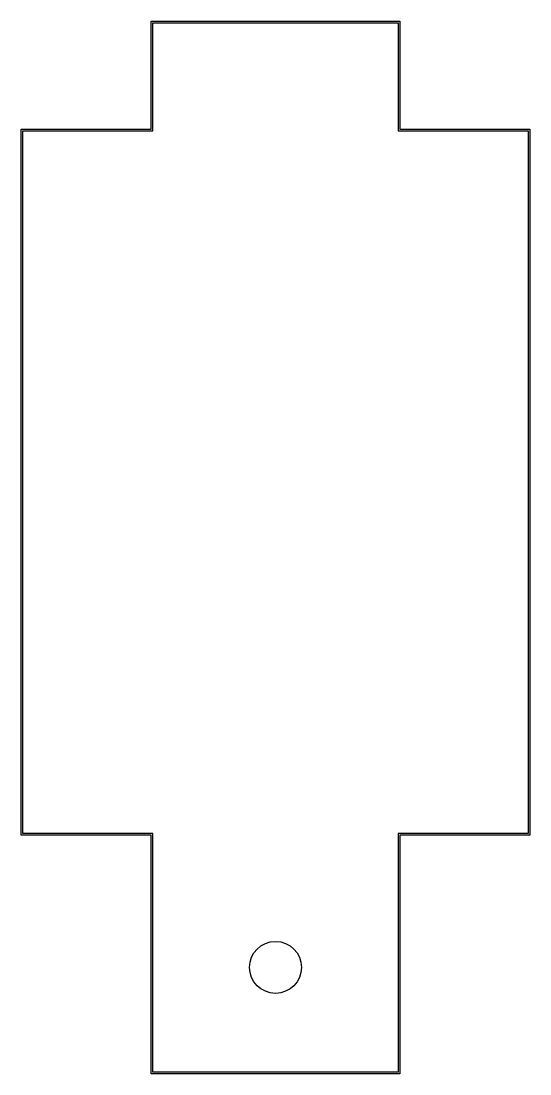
# Model space of a CAD drawing. Header units: millimetres. Extents: x 160.4 to 191.4, y -57.7 to 6.7.
import ezdxf

# ---------------------------------------------------------------- set-up
doc = ezdxf.new("R2010")
doc.units = ezdxf.units.MM
doc.layers.get('0').update_dxf_attribs({"linetype": 'CONTINUOUS'})

msp = doc.modelspace()

# ---------------------------------------------------------------- linework, layer by layer
for points in [[(168.3, 0.1), (168.3, 6.7), (183.5, 6.7), (183.5, 0.1), (191.438, 0.1), (191.438, -43.053), (183.5, -43.053), (183.5, -57.653), (168.3, -57.653), (168.3, -43.053), (160.362, -43.053), (160.362, 0.1)], [(191.338, 0), (191.338, -42.953), (183.4, -42.953), (183.4, -57.553), (168.4, -57.553), (168.4, -42.953), (160.462, -42.953), (160.462, 0), (168.4, 0), (168.4, 6.6), (183.4, 6.6), (183.4, 0)]]:
    msp.add_lwpolyline(points, close=True)
msp.add_circle((175.9, -51.141), 1.587)

doc.saveas('drawing.dxf')
